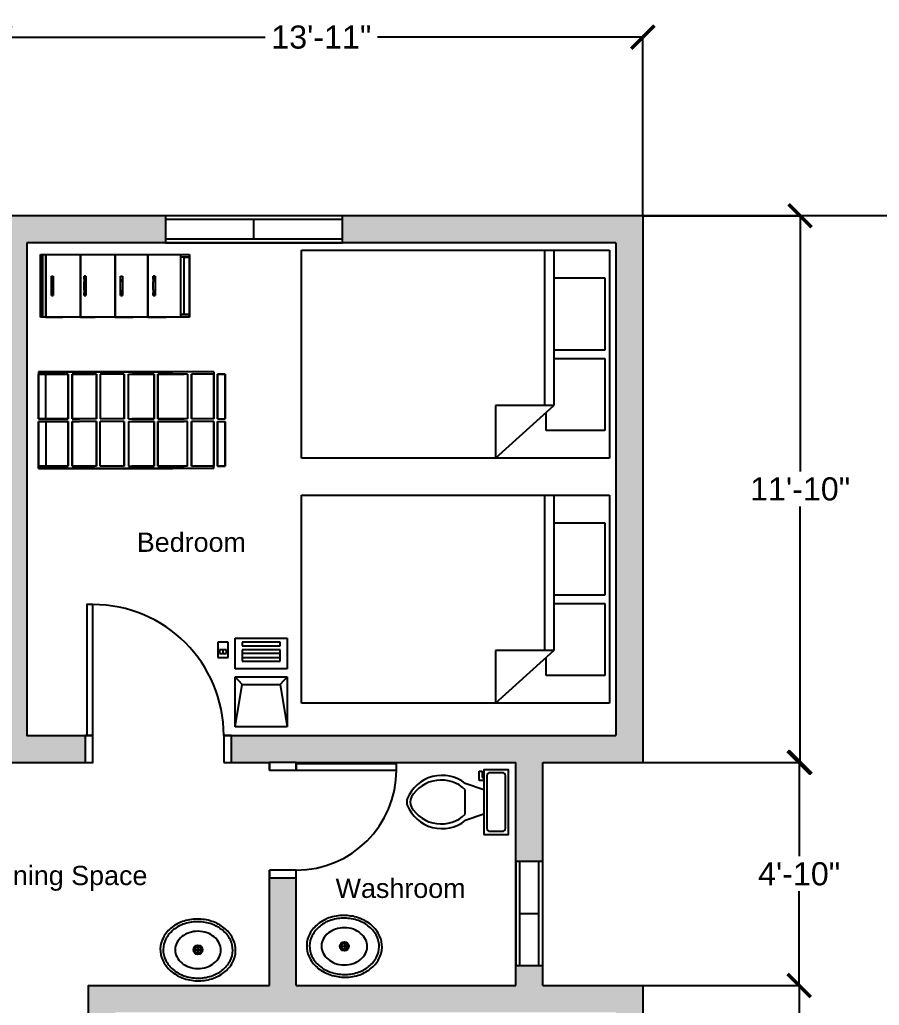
# Model space of a CAD drawing. Header units: inches. Extents: x -468 to 408, y -566 to 68.
# Drawn here: x -117 to 106.3, y -187.6 to 68.4 of the extents above; entities that cross this region are included whole.
import ezdxf

# ---------------------------------------------------------------- set-up
doc = ezdxf.new("R2010")
doc.units = ezdxf.units.IN
doc.header["$MEASUREMENT"] = 0
for name, color, linetype in [('Dimension', 34, 'Continuous'), ('Door Big', 3, 'Continuous'), ('Door Small', 3, 'Continuous'), ('Objects', 151, 'Continuous'), ('Offset', 20, 'Continuous'), ('Windows', 50, 'Continuous'), ('Writing', 95, 'Continuous')]:
    doc.layers.add(name, color=color, linetype=linetype)
doc.styles.get("Standard").update_dxf_attribs({"font": 'arial.ttf'})
doc.dimstyles.get("Standard").update_dxf_attribs({"dimtxt": 6, "dimasz": 6, "dimexe": 0.18, "dimexo": 0.0625, "dimgap": 0.09, "dimtad": 0, "dimtih": 1, "dimtoh": 1, "dimdec": 4, "dimzin": 0, "dimdsep": 46, "dimlunit": 4, "dimtxsty": 'Standard', "dimblk": 'ARCHTICK', "dimcen": 0.09, "dimclrd": 256, "dimclre": 256, "dimclrt": 256, "dimadec": 0, "dimazin": 0, "dimtfac": 1, "dimtdec": 4, "dimtofl": 0, "dimtmove": 0, "dimatfit": 3, "dimfxl": 1, "dimtfill": 1, "dimtolj": 1, "dimtzin": 0, "dimarcsym": 0})

# ---------------------------------------------------------------- blocks, each defined once
blk = doc.blocks.new('Bed - Queen')
at = {"linetype": 'Continuous'}
for p, q in [((0, -80.00003), (0, 0)), ((0, 0), (59.99999, 0)), ((59.99999, 0), (59.99999, -80.00003)), ((7.99999, -1.2), (28.79998, -1.2)), ((7.99999, -14.4), (7.99999, -1.2)), ((28.79998, -1.2), (28.79998, -14.4)), ((31.19999, -1.2), (51.99999, -1.2)), ((31.19999, -14.4), (31.19999, -1.2)), ((51.99999, -1.2), (51.99999, -16.4)), ((0, -14.4), (44.8, -14.4)), ((59.99999, -29.6), (44.8, -14.4)), ((44.8, -14.4), (44.8, -29.6)), ((44.8, -16.8), (0, -16.8)), ((51.99999, -16.4), (46.79936, -16.4)), ((44.8, -29.6), (59.99999, -29.6)), ((59.99999, -80.00003), (0, -80.00003))]:
    blk.add_line(p, q, dxfattribs=at)
blk = doc.blocks.new('Computer Terminal')
at = {"linetype": 'Continuous'}
for p, q in [((-10, 11.5), (5, 11.5)), ((-8, 0.5), (-10, 11.5)), ((-10, -1.5), (-10, 11.5)), ((5, 11.5), (3, 0.5)), ((5, 11.5), (5, -1.5)), ((-10, -1.5), (-8, 0.5)), ((3, 0.5), (-8, 0.5)), ((3, 0.5), (5, -1.5)), ((5, -1.5), (-10, -1.5)), ((-10, -11.5), (-10, -3.5)), ((-10, -3.5), (5, -3.5)), ((5, -3.5), (5, -11.5)), ((-8, -5.5), (-8, -8.5)), ((3, -5.5), (-8, -5.5)), ((3, -6.5), (-8, -6.5)), ((-8, -7.5), (3, -7.5)), ((3, -8.5), (3, -5.5)), ((10, -6.5), (7, -6.5)), ((7, -6.5), (7, -10.5)), ((9.5, -7.5), (7.5, -7.5)), ((7.5, -7.5), (7.5, -8.5)), ((8.5, -7.5), (8.5, -8.5)), ((9.5, -8.5), (9.5, -7.5)), ((10, -10.5), (10, -6.5)), ((-8, -8.5), (3, -8.5)), ((-8, -9.5), (-8, -10.5)), ((3, -9.5), (-8, -9.5)), ((3, -10.5), (3, -9.5)), ((7.5, -8.5), (9.5, -8.5)), ((5, -11.5), (-10, -11.5)), ((-8, -10.5), (3, -10.5)), ((7, -10.5), (10, -10.5))]:
    blk.add_line(p, q, dxfattribs=at)
blk = doc.blocks.new('Toilet - top')
for p, q in [((9.5, -6), (9.5, -2)), ((-10, -8.5), (-8, -8.5)), ((-10, -9.5), (-10, -8.5)), ((-7, -9.5), (-10, -9.5)), ((-8, -8.5), (-8, -8)), ((-7, -8), (-7, -9.5)), ((-4, -8), (-6, -14)), ((4, -8), (6, -14)), ((4, -14), (-4, -14))]:
    blk.add_line(p, q)
blk.add_lwpolyline([(10.5, -8), (10.5, 0), (-10.5, 0), (-10.5, -8)], close=True)
for points in [[(-9.5, -2), (-9.5, -6)], [(8.5, -1), (-8.5, -1)], [(-8.5, -7), (8.5, -7)]]:
    blk.add_lwpolyline(points)
for centre, radius, start, end in [((-8.62, -1.88), 0.884, 81.8699, 188.1301), ((8.62, -1.88), 0.884, 351.8699, 98.1301), ((-8.62, -6.12), 0.884, 171.8699, 278.1301), ((8.62, -6.12), 0.884, 261.8699, 8.1301), ((3.52, -21.58), 12.17, 141.4691, 247.9714), ((4.2, -21.82), 11.33, 136.3677, 238.9468), ((-3.52, -21.58), 12.17, 292.0284, 38.5307), ((-4.2, -21.82), 11.33, 301.053, 43.6321), ((0, -27.88), 4, 245.7318, 294.2682), ((0, -29), 4, 254.8605, 285.1395)]:
    blk.add_arc(centre, radius, start, end)
blk = doc.blocks.new('Sink - Oval top')
for p, q in [((-1, 0), (1, 0)), ((0, 1), (0, -1))]:
    blk.add_line(p, q)
at = {"linetype": 'Continuous'}
for points in [[(-12.23, 0.39, 0.117634), (-11.46, -3.36, 0.104469), (-8.88, -6.8, 0.090016), (-5.08, -9.07, 0.08192), (-0.32, -10.02, 0.08192), (4.49, -9.38, 0.090016), (8.42, -7.36, 0.104469), (11.22, -4.09, 0.117634), (12.23, -0.39, 0.117634), (11.46, 3.36, 0.104469), (8.88, 6.8, 0.090016), (5.08, 9.07, 0.08192), (0.32, 10.02, 0.08192), (-4.49, 9.38, 0.090016), (-8.42, 7.36, 0.104469), (-11.22, 4.09, 0.117634)], [(-11.29, 0.16, 0.118622), (-10.52, -3.25, 0.104678), (-8.07, -6.36, 0.089562), (-4.54, -8.37, 0.081185), (-0.13, -9.15, 0.081185), (4.3, -8.49, 0.089562), (7.89, -6.58, 0.104678), (10.42, -3.55, 0.118622), (11.29, -0.16, 0.118622), (10.52, 3.25, 0.104678), (8.07, 6.36, 0.089562), (4.54, 8.37, 0.081185), (0.13, 9.15, 0.081185), (-4.3, 8.49, 0.089562), (-7.89, 6.58, 0.104678), (-10.42, 3.55, 0.118622)], [(-7.42, 0.08, 0.118283), (-6.91, -2.17, 0.104607), (-5.29, -4.21, 0.089718), (-2.97, -5.53, 0.081436), (-0.07, -6.04, 0.081436), (2.84, -5.59, 0.089718), (5.2, -4.33, 0.104607), (6.86, -2.32, 0.118283), (7.42, -0.08, 0.118283), (6.91, 2.17, 0.104607), (5.29, 4.21, 0.089718), (2.97, 5.53, 0.081436), (0.07, 6.04, 0.081436), (-2.84, 5.59, 0.089718), (-5.2, 4.33, 0.104607), (-6.86, 2.32, 0.118283)]]:
    blk.add_lwpolyline(points, format="xyb", close=True, dxfattribs=at)
for radius in [1.5, 1]:
    blk.add_circle((0, 0), radius)
blk = doc.blocks.new('A$C66C6076E')
at = {"linetype": 'Continuous'}
for p, q in [((690, 2460), (0, 2460)), ((0, 2460), (690, 2460)), ((0, 2460), (690, 2460)), ((0, 2460), (690, 2460)), ((0, 2460), (690, 2460)), ((0, 2430), (0, 2460)), ((0, 2430), (0, 2460)), ((690, 2430), (0, 2430)), ((0, 2430), (690, 2430)), ((690, 2430), (0, 2430)), ((690, 2430), (0, 2430)), ((690, 2430), (0, 2430)), ((0, 2370), (0, 2430)), ((0, 2370), (0, 2430)), ((690, 2460), (690, 2430)), ((690, 2460), (690, 2430)), ((690, 2430), (690, 0)), ((690, 2430), (690, 0)), ((690, 2430), (690, 2370)), ((690, 2430), (690, 2370)), ((0, 2370), (690, 2370)), ((690, 2370), (0, 2370)), ((690, 2370), (0, 2370)), ((0, 1800), (0, 2370)), ((0, 1800), (0, 2370)), ((0, 2370), (0, 2100)), ((240, 2280), (270, 2280)), ((240, 2280), (240, 2250)), ((240, 2250), (240, 2280)), ((240, 2250), (240, 2280)), ((240, 2280), (270, 2280)), ((240, 2280), (240, 2250)), ((240, 2280), (240, 2250)), ((300, 2280), (270, 2280)), ((270, 2280), (300, 2280)), ((300, 2280), (390, 2280)), ((300, 2280), (390, 2280)), ((420, 2280), (390, 2280)), ((390, 2280), (420, 2280)), ((420, 2280), (450, 2280)), ((420, 2280), (450, 2280)), ((450, 2280), (450, 2250)), ((450, 2280), (450, 2250)), ((450, 2280), (450, 2250)), ((690, 2370), (690, 1800)), ((690, 2370), (690, 1800)), ((240, 2250), (270, 2250)), ((270, 2250), (240, 2250)), ((300, 2250), (270, 2250)), ((300, 2250), (270, 2250)), ((390, 2250), (300, 2250)), ((390, 2250), (300, 2250)), ((420, 2250), (390, 2250)), ((420, 2250), (390, 2250)), ((450, 2250), (420, 2250)), ((450, 2250), (420, 2250)), ((0, 1800), (690, 1800)), ((0, 1800), (690, 1800)), ((690, 1800), (0, 1800)), ((0, 1260), (0, 1800)), ((0, 1260), (0, 1800)), ((0, 1800), (0, 1560)), ((240, 1740), (270, 1740)), ((270, 1740), (240, 1740)), ((240, 1740), (240, 1710)), ((240, 1740), (240, 1710)), ((240, 1740), (240, 1710)), ((240, 1710), (240, 1740)), ((240, 1740), (240, 1710)), ((300, 1740), (270, 1740)), ((300, 1740), (270, 1740)), ((300, 1740), (390, 1740)), ((300, 1740), (390, 1740)), ((420, 1740), (390, 1740)), ((420, 1740), (390, 1740)), ((420, 1740), (450, 1740)), ((450, 1740), (420, 1740)), ((450, 1740), (450, 1710)), ((450, 1740), (450, 1710)), ((450, 1710), (450, 1740)), ((690, 1800), (690, 1260)), ((690, 1800), (690, 1260)), ((270, 1710), (240, 1710)), ((270, 1710), (240, 1710)), ((300, 1710), (270, 1710)), ((300, 1710), (270, 1710)), ((390, 1710), (300, 1710)), ((390, 1710), (300, 1710)), ((420, 1710), (390, 1710)), ((420, 1710), (390, 1710)), ((450, 1710), (420, 1710)), ((450, 1710), (420, 1710)), ((0, 1230), (0, 1260)), ((0, 1230), (0, 1260)), ((0, 1230), (690, 1230)), ((690, 1230), (0, 1230)), ((690, 1230), (0, 1230)), ((0, 690), (0, 1230)), ((0, 690), (0, 1230)), ((0, 1230), (0, 930)), ((90, 1230), (60, 1230)), ((690, 1260), (690, 1230)), ((690, 1260), (690, 1230)), ((690, 1230), (690, 690)), ((690, 1230), (690, 690)), ((240, 1140), (270, 1140)), ((240, 1140), (270, 1140)), ((240, 1140), (240, 1110)), ((240, 1140), (240, 1110)), ((240, 1110), (240, 1140)), ((240, 1110), (240, 1140)), ((240, 1140), (240, 1110)), ((270, 1110), (240, 1110)), ((240, 1110), (270, 1110)), ((270, 1140), (300, 1140)), ((300, 1140), (270, 1140)), ((300, 1110), (270, 1110)), ((300, 1110), (270, 1110)), ((300, 1140), (390, 1140)), ((300, 1140), (390, 1140)), ((390, 1110), (300, 1110)), ((390, 1110), (300, 1110)), ((390, 1140), (420, 1140)), ((420, 1140), (390, 1140)), ((420, 1110), (390, 1110)), ((420, 1110), (390, 1110)), ((420, 1140), (450, 1140)), ((420, 1140), (450, 1140)), ((450, 1110), (420, 1110)), ((450, 1110), (420, 1110)), ((450, 1140), (450, 1110)), ((450, 1140), (450, 1110)), ((450, 1140), (450, 1110)), ((0, 690), (690, 690)), ((0, 690), (690, 690)), ((690, 690), (0, 690)), ((0, 150), (0, 690)), ((0, 150), (0, 690)), ((0, 690), (0, 390)), ((690, 690), (690, 150)), ((690, 690), (690, 150)), ((240, 600), (240, 570)), ((240, 570), (240, 600)), ((240, 600), (240, 570)), ((240, 600), (240, 570)), ((240, 600), (240, 570)), ((270, 600), (240, 600)), ((240, 600), (270, 600)), ((270, 570), (240, 570)), ((270, 570), (240, 570)), ((300, 600), (270, 600)), ((300, 600), (270, 600)), ((300, 570), (270, 570)), ((300, 570), (270, 570)), ((300, 600), (390, 600)), ((300, 600), (390, 600)), ((390, 570), (300, 570)), ((390, 570), (300, 570)), ((420, 600), (390, 600)), ((420, 600), (390, 600)), ((420, 570), (390, 570)), ((420, 570), (390, 570)), ((450, 600), (420, 600)), ((420, 600), (450, 600)), ((450, 570), (420, 570)), ((450, 570), (420, 570)), ((450, 570), (450, 600)), ((450, 600), (450, 570)), ((450, 600), (450, 570)), ((690, 150), (0, 150)), ((690, 150), (0, 150)), ((0, 0), (0, 150)), ((0, 0), (0, 150)), ((30, 0), (30, 150)), ((30, 150), (30, 0)), ((660, 0), (660, 150)), ((660, 0), (660, 150)), ((690, 0), (0, 0)), ((30, 0), (0, 0)), ((0, 0), (30, 0)), ((30, 90), (660, 90)), ((30, 90), (660, 90)), ((30, 0), (30, 90)), ((30, 0), (30, 90)), ((30, 0), (660, 0)), ((660, 0), (30, 0)), ((660, 90), (660, 0)), ((660, 0), (660, 90)), ((660, 0), (690, 0)), ((690, 0), (660, 0))]:
    blk.add_line(p, q, dxfattribs=at)
blk = doc.blocks.new('A$C13CA6466')
at = {"linetype": 'Continuous'}
for p, q in [((0, 148), (0, 2464)), ((0, 1922), (0, 2464)), ((0, 2464), (0, 1922)), ((0, 2464), (1035, 2464)), ((49, 2464), (49, 2070)), ((49, 2070), (49, 2464)), ((49, 2070), (49, 2464)), ((49, 2464), (49, 2070)), ((1035, 2464), (49, 2464)), ((1035, 2464), (49, 2464)), ((1035, 2464), (49, 2464)), ((1035, 2365), (49, 2365)), ((1035, 2365), (49, 2365)), ((1035, 2365), (49, 2365)), ((1035, 2365), (49, 2365)), ((49, 2365), (49, 2070)), ((49, 2365), (49, 2070)), ((49, 2365), (49, 2070)), ((49, 2365), (49, 2070)), ((1035, 2070), (1035, 2464)), ((1035, 2464), (1035, 2070)), ((1035, 2070), (1035, 2464)), ((1035, 2070), (1035, 2464)), ((1035, 2070), (1035, 2365)), ((1035, 2070), (1035, 2365)), ((1035, 2070), (1035, 2365)), ((1035, 2070), (1035, 2365)), ((1089, 2070), (1089, 2464)), ((1089, 2070), (1089, 2464)), ((1089, 2464), (1089, 2070)), ((1089, 2070), (1089, 2464)), ((2124, 2464), (1089, 2464)), ((1089, 2464), (2074, 2464)), ((1089, 2464), (2074, 2464)), ((1089, 2464), (2074, 2464)), ((1089, 2365), (2074, 2365)), ((1089, 2365), (2074, 2365)), ((1089, 2365), (2074, 2365)), ((1089, 2365), (2074, 2365)), ((1089, 2070), (1089, 2365)), ((1089, 2070), (1089, 2365)), ((1089, 2070), (1089, 2365)), ((1089, 2070), (1089, 2365)), ((2074, 2464), (2074, 2070)), ((2074, 2070), (2074, 2464)), ((2074, 2070), (2074, 2464)), ((2074, 2464), (2074, 2070)), ((2074, 2365), (2074, 2070)), ((2074, 2365), (2074, 2070)), ((2074, 2365), (2074, 2070)), ((2074, 2365), (2074, 2070)), ((2124, 148), (2124, 2464)), ((2124, 2464), (2124, 1922)), ((2124, 1922), (2124, 2464)), ((1035, 2070), (49, 2070)), ((1035, 2070), (49, 2070)), ((49, 2070), (1035, 2070)), ((1035, 2070), (49, 2070)), ((1035, 2070), (49, 2070)), ((1035, 2070), (49, 2070)), ((1035, 2070), (49, 2070)), ((1035, 2070), (49, 2070)), ((1035, 2070), (49, 2070)), ((1035, 2070), (49, 2070)), ((49, 2070), (1035, 2070)), ((1035, 2070), (49, 2070)), ((49, 2020), (1035, 2020)), ((1035, 2020), (49, 2020)), ((1035, 2020), (49, 2020)), ((1035, 2020), (49, 2020)), ((1035, 2020), (49, 2020)), ((1035, 2020), (49, 2020)), ((1035, 2020), (49, 2020)), ((49, 2020), (1035, 2020)), ((49, 2020), (49, 1725)), ((49, 2020), (49, 1725)), ((49, 1725), (49, 2020)), ((49, 2020), (49, 1725)), ((49, 1697), (49, 2020)), ((49, 2020), (49, 1922)), ((49, 1922), (49, 2020)), ((1035, 1725), (1035, 2020)), ((1035, 1725), (1035, 2020)), ((1035, 1725), (1035, 2020)), ((1035, 1725), (1035, 2020)), ((1035, 1697), (1035, 2020)), ((1035, 1922), (1035, 2020)), ((1035, 2020), (1035, 1922)), ((1089, 2070), (2074, 2070)), ((2074, 2070), (1089, 2070)), ((1089, 2070), (2074, 2070)), ((1089, 2070), (2074, 2070)), ((1089, 2070), (2074, 2070)), ((1089, 2070), (2074, 2070)), ((1089, 2070), (2074, 2070)), ((1089, 2070), (2074, 2070)), ((1089, 2070), (2074, 2070)), ((2074, 2070), (1089, 2070)), ((1089, 2070), (2074, 2070)), ((1089, 2070), (2074, 2070)), ((2074, 2020), (1089, 2020)), ((1089, 2020), (2074, 2020)), ((1089, 2020), (2074, 2020)), ((1089, 2020), (2074, 2020)), ((1089, 2020), (2074, 2020)), ((1089, 2020), (2074, 2020)), ((1089, 2020), (2074, 2020)), ((2074, 2020), (1089, 2020)), ((1089, 1697), (1089, 2020)), ((1089, 1725), (1089, 2020)), ((1089, 1725), (1089, 2020)), ((1089, 1725), (1089, 2020)), ((1089, 1725), (1089, 2020)), ((1089, 2020), (1089, 1922)), ((1089, 1922), (1089, 2020)), ((2074, 1697), (2074, 2020)), ((2074, 2020), (2074, 1725)), ((2074, 1725), (2074, 2020)), ((2074, 2020), (2074, 1725)), ((2074, 2020), (2074, 1725)), ((2074, 1922), (2074, 2020)), ((2074, 2020), (2074, 1922)), ((0, 1331), (0, 1922)), ((0, 1922), (0, 1331)), ((49, 1922), (49, 1725)), ((1035, 1725), (1035, 1922)), ((1089, 1725), (1089, 1922)), ((2074, 1922), (2074, 1725)), ((2124, 1922), (2124, 1331)), ((2124, 1331), (2124, 1922)), ((1035, 1697), (49, 1697)), ((1035, 1697), (49, 1697)), ((1035, 1697), (49, 1697)), ((1035, 1697), (49, 1697)), ((49, 1697), (1035, 1697)), ((49, 1697), (1035, 1697)), ((1035, 1697), (49, 1697)), ((1035, 1697), (49, 1697)), ((1035, 1697), (49, 1697)), ((1035, 1697), (49, 1697)), ((1089, 1697), (2074, 1697)), ((1089, 1697), (2074, 1697)), ((1089, 1697), (2074, 1697)), ((1089, 1697), (2074, 1697)), ((2074, 1697), (1089, 1697)), ((2074, 1697), (1089, 1697)), ((1089, 1697), (2074, 1697)), ((1089, 1697), (2074, 1697)), ((1089, 1697), (2074, 1697)), ((1089, 1697), (2074, 1697)), ((49, 1647), (1035, 1647)), ((49, 1647), (1035, 1647)), ((49, 1331), (49, 1647)), ((49, 1331), (49, 1626)), ((49, 1331), (49, 1626)), ((1035, 1331), (1035, 1647)), ((1035, 1331), (1035, 1626)), ((1035, 1331), (1035, 1626)), ((2074, 1647), (1089, 1647)), ((2074, 1647), (1089, 1647)), ((1089, 1331), (1089, 1647)), ((1089, 1331), (1089, 1626)), ((1089, 1331), (1089, 1626)), ((2074, 1331), (2074, 1647)), ((2074, 1331), (2074, 1626)), ((2074, 1331), (2074, 1626)), ((0, 690), (0, 1331)), ((0, 1331), (0, 690)), ((49, 1331), (1035, 1331)), ((1035, 1331), (49, 1331)), ((49, 1331), (1035, 1331)), ((1035, 1331), (49, 1331)), ((49, 1331), (1035, 1331)), ((1035, 1331), (49, 1331)), ((49, 1331), (1035, 1331)), ((49, 1331), (1035, 1331)), ((1035, 1331), (49, 1331)), ((1035, 1331), (49, 1331)), ((1035, 1331), (49, 1331)), ((1035, 1331), (49, 1331)), ((1035, 1331), (49, 1331)), ((49, 1331), (1035, 1331)), ((49, 1331), (1035, 1331)), ((49, 1331), (1035, 1331)), ((2074, 1331), (1089, 1331)), ((2074, 1331), (1089, 1331)), ((2074, 1331), (1089, 1331)), ((1089, 1331), (2074, 1331)), ((1089, 1331), (2074, 1331)), ((1089, 1331), (2074, 1331)), ((1089, 1331), (2074, 1331)), ((1089, 1331), (2074, 1331)), ((2074, 1331), (1089, 1331)), ((2074, 1331), (1089, 1331)), ((1089, 1331), (2074, 1331)), ((2074, 1331), (1089, 1331)), ((1089, 1331), (2074, 1331)), ((2074, 1331), (1089, 1331)), ((1089, 1331), (2074, 1331)), ((2074, 1331), (1089, 1331)), ((2124, 1331), (2124, 690)), ((2124, 690), (2124, 1331)), ((1035, 1273), (49, 1273)), ((49, 1273), (49, 936)), ((49, 1232), (49, 936)), ((49, 1232), (49, 936)), ((49, 936), (49, 1232)), ((49, 936), (49, 1232)), ((1035, 1273), (1035, 936)), ((1035, 936), (1035, 1232)), ((1035, 936), (1035, 1232)), ((1035, 936), (1035, 1232)), ((1035, 1232), (1035, 936)), ((1089, 1273), (2074, 1273)), ((1089, 1273), (1089, 936)), ((1089, 1232), (1089, 936)), ((1089, 936), (1089, 1232)), ((1089, 936), (1089, 1232)), ((1089, 936), (1089, 1232)), ((2074, 1273), (2074, 936)), ((2074, 936), (2074, 1232)), ((2074, 936), (2074, 1232)), ((2074, 1232), (2074, 936)), ((2074, 1232), (2074, 936)), ((1035, 936), (49, 936)), ((1035, 936), (49, 936)), ((1035, 936), (49, 936)), ((1035, 936), (49, 936)), ((49, 936), (1035, 936)), ((49, 936), (1035, 936)), ((1035, 936), (49, 936)), ((1035, 936), (49, 936)), ((49, 936), (1035, 936)), ((49, 936), (1035, 936)), ((49, 936), (1035, 936)), ((1035, 936), (49, 936)), ((1089, 936), (2074, 936)), ((2074, 936), (1089, 936)), ((2074, 936), (1089, 936)), ((2074, 936), (1089, 936)), ((1089, 936), (2074, 936)), ((1089, 936), (2074, 936)), ((2074, 936), (1089, 936)), ((2074, 936), (1089, 936)), ((1089, 936), (2074, 936)), ((1089, 936), (2074, 936)), ((1089, 936), (2074, 936)), ((1089, 936), (2074, 936)), ((49, 542), (49, 887)), ((49, 542), (49, 887)), ((49, 542), (49, 887)), ((49, 542), (49, 887)), ((49, 887), (49, 542)), ((49, 887), (1035, 887)), ((49, 887), (1035, 887)), ((1035, 887), (49, 887)), ((1035, 887), (49, 887)), ((49, 887), (1035, 887)), ((1035, 887), (49, 887)), ((1035, 887), (49, 887)), ((49, 887), (1035, 887)), ((49, 887), (49, 690)), ((49, 690), (49, 887)), ((49, 887), (49, 591)), ((1035, 542), (1035, 887)), ((1035, 542), (1035, 887)), ((1035, 887), (1035, 542)), ((1035, 542), (1035, 887)), ((1035, 542), (1035, 887)), ((1035, 690), (1035, 887)), ((1035, 887), (1035, 690)), ((1035, 591), (1035, 887)), ((1089, 542), (1089, 887)), ((1089, 542), (1089, 887)), ((1089, 887), (1089, 542)), ((1089, 542), (1089, 887)), ((1089, 542), (1089, 887)), ((2074, 887), (1089, 887)), ((1089, 887), (2074, 887)), ((1089, 887), (2074, 887)), ((2074, 887), (1089, 887)), ((1089, 887), (2074, 887)), ((1089, 887), (2074, 887)), ((2074, 887), (1089, 887)), ((2074, 887), (1089, 887)), ((1089, 887), (1089, 690)), ((1089, 690), (1089, 887)), ((1089, 591), (1089, 887)), ((2074, 887), (2074, 542)), ((2074, 542), (2074, 887)), ((2074, 542), (2074, 887)), ((2074, 542), (2074, 887)), ((2074, 542), (2074, 887)), ((2074, 690), (2074, 887)), ((2074, 887), (2074, 690)), ((2074, 887), (2074, 591)), ((49, 542), (49, 690)), ((49, 690), (49, 591)), ((1035, 690), (1035, 542)), ((1035, 591), (1035, 690)), ((1089, 690), (1089, 542)), ((1089, 591), (1089, 690)), ((2074, 542), (2074, 690)), ((2074, 690), (2074, 591)), ((49, 542), (49, 591)), ((49, 591), (49, 542)), ((49, 497), (49, 542)), ((1035, 591), (1035, 542)), ((1035, 591), (1035, 542)), ((1035, 497), (1035, 542)), ((1089, 591), (1089, 542)), ((1089, 591), (1089, 542)), ((1089, 497), (1089, 542)), ((2074, 591), (2074, 542)), ((2074, 542), (2074, 591)), ((2074, 497), (2074, 542)), ((49, 497), (1035, 497)), ((1035, 444), (49, 444)), ((1035, 444), (49, 444)), ((49, 444), (1035, 444)), ((49, 148), (49, 444)), ((49, 148), (49, 444)), ((49, 148), (49, 444)), ((49, 148), (49, 444)), ((49, 148), (49, 444)), ((1035, 148), (1035, 444)), ((1035, 148), (1035, 444)), ((1035, 148), (1035, 444)), ((1035, 148), (1035, 444)), ((1035, 148), (1035, 444)), ((2074, 497), (1089, 497)), ((2074, 444), (1089, 444)), ((1089, 444), (2074, 444)), ((1089, 444), (2074, 444)), ((1089, 148), (1089, 444)), ((1089, 148), (1089, 444)), ((1089, 148), (1089, 444)), ((1089, 148), (1089, 444)), ((1089, 148), (1089, 444)), ((2074, 148), (2074, 444)), ((2074, 148), (2074, 444)), ((2074, 148), (2074, 444)), ((2074, 148), (2074, 444)), ((2074, 148), (2074, 444)), ((0, 148), (1035, 148)), ((1035, 148), (49, 148)), ((49, 148), (1035, 148)), ((1035, 148), (49, 148)), ((1035, 148), (49, 148)), ((49, 148), (1035, 148)), ((1035, 148), (49, 148)), ((1035, 148), (49, 148)), ((1035, 148), (49, 148)), ((1035, 148), (49, 148)), ((49, 148), (1035, 148)), ((49, 148), (1035, 148)), ((2124, 148), (1089, 148)), ((2074, 148), (1089, 148)), ((2074, 148), (1089, 148)), ((1089, 148), (2074, 148)), ((1089, 148), (2074, 148)), ((1089, 148), (2074, 148)), ((1089, 148), (2074, 148)), ((2074, 148), (1089, 148)), ((1089, 148), (2074, 148)), ((1089, 148), (2074, 148)), ((2074, 148), (1089, 148)), ((1089, 148), (2074, 148)), ((1035, 99), (49, 99)), ((1035, 99), (49, 99)), ((49, 99), (1035, 99)), ((49, 99), (1035, 99)), ((49, 99), (49, 0)), ((49, 0), (49, 99)), ((49, 99), (49, 0)), ((49, 99), (49, 0)), ((1035, 99), (1035, 0)), ((1035, 99), (1035, 0)), ((1035, 99), (1035, 0)), ((1035, 99), (1035, 0)), ((2074, 99), (1089, 99)), ((2074, 99), (1089, 99)), ((1089, 99), (2074, 99)), ((1089, 99), (2074, 99)), ((1089, 99), (1089, 0)), ((1089, 99), (1089, 0)), ((1089, 99), (1089, 0)), ((1089, 99), (1089, 0)), ((2074, 99), (2074, 0)), ((2074, 99), (2074, 0)), ((2074, 0), (2074, 99)), ((2074, 99), (2074, 0)), ((49, 0), (1035, 0)), ((1035, 0), (49, 0)), ((1035, 0), (49, 0)), ((1035, 0), (49, 0)), ((1089, 0), (2074, 0)), ((1089, 0), (2074, 0)), ((1089, 0), (2074, 0)), ((2074, 0), (1089, 0))]:
    blk.add_line(p, q, dxfattribs=at)
blk = doc.blocks.new('_ArchTick')
at = {"color": 0, "linetype": 'ByBlock', "const_width": 0.15}
blk.add_lwpolyline([(-0.5, -0.5), (0.5, 0.5)], dxfattribs=at)
blk = doc.blocks.new('*D278')
at = {"layer": 'Defpoints', "color": 0, "transparency": 16777216}
for p in [(-122.15, 63.84), (-122.15, 17.46), (44.85, 17.46)]:
    blk.add_point(p, dxfattribs=at)
at = {"layer": 'Dimension', "lineweight": -2, "transparency": 16777216}
for p, q in [((-122.15, 17.53), (-122.15, 64.02)), ((44.85, 17.53), (44.85, 64.02)), ((-122.15, 63.84), (-51.1, 63.84)), ((44.85, 63.84), (-26.21, 63.84))]:
    blk.add_line(p, q, dxfattribs=at)
at = {"layer": 'Dimension', "lineweight": -2, "transparency": 16777216, "xscale": 6, "yscale": 6, "zscale": 6, "rotation": 180}
blk.add_blockref('_ArchTick', (-122.15, 63.84), dxfattribs=at)
at = {"layer": 'Dimension', "lineweight": -2, "transparency": 16777216, "xscale": 6, "yscale": 6, "zscale": 6}
blk.add_blockref('_ArchTick', (44.85, 63.84), dxfattribs=at)
at = {"layer": 'Dimension', "transparency": 16777216, "insert": (-38.65, 63.84), "char_height": 6, "attachment_point": 5, "bg_fill": 3, "box_fill_scale": 1.25, "bg_fill_color": 256, "bg_fill_true_color": 13158600, "bg_fill_transparency": 0}
blk.add_mtext('\\A1;13\'-11"', dxfattribs=at)
blk = doc.blocks.new('*D289')
at = {"layer": 'Defpoints', "color": 0, "transparency": 16777216}
for p in [(44.85, 17.46), (44.85, -124.54), (85.72, -124.54)]:
    blk.add_point(p, dxfattribs=at)
at = {"layer": 'Dimension', "lineweight": -2, "transparency": 16777216}
for p, q in [((44.91, 17.46), (85.9, 17.46)), ((85.72, 17.46), (85.72, -50.38)), ((85.72, -124.54), (85.72, -56.69)), ((44.91, -124.54), (85.9, -124.54))]:
    blk.add_line(p, q, dxfattribs=at)
at = {"layer": 'Dimension', "lineweight": -2, "transparency": 16777216, "xscale": 6, "yscale": 6, "zscale": 6}
for p, rotation in [((85.72, 17.46), 90), ((85.72, -124.54), 270)]:
    blk.add_blockref('_ArchTick', p, dxfattribs=dict(at, rotation=rotation))
at = {"layer": 'Dimension', "transparency": 16777216, "insert": (85.72, -53.54), "char_height": 6, "attachment_point": 5, "bg_fill": 3, "box_fill_scale": 1.25, "bg_fill_color": 256, "bg_fill_true_color": 13158600, "bg_fill_transparency": 0}
blk.add_mtext('\\A1;11\'-10"', dxfattribs=at)
blk = doc.blocks.new('*D290')
at = {"layer": 'Defpoints', "color": 0, "transparency": 16777216}
for p in [(44.85, -124.54), (44.85, -182.51), (85.46, -182.51)]:
    blk.add_point(p, dxfattribs=at)
at = {"layer": 'Dimension', "lineweight": -2, "transparency": 16777216}
for p, q in [((44.91, -124.54), (85.64, -124.54)), ((85.46, -124.54), (85.46, -150.37)), ((85.46, -182.51), (85.46, -156.68)), ((44.91, -182.51), (85.64, -182.51))]:
    blk.add_line(p, q, dxfattribs=at)
at = {"layer": 'Dimension', "lineweight": -2, "transparency": 16777216, "xscale": 6, "yscale": 6, "zscale": 6}
for p, rotation in [((85.46, -124.54), 90), ((85.46, -182.51), 270)]:
    blk.add_blockref('_ArchTick', p, dxfattribs=dict(at, rotation=rotation))
at = {"layer": 'Dimension', "transparency": 16777216, "insert": (85.46, -153.53), "char_height": 6, "attachment_point": 5, "bg_fill": 3, "box_fill_scale": 1.25, "bg_fill_color": 256, "bg_fill_true_color": 13158600, "bg_fill_transparency": 0}
blk.add_mtext('\\A1;4\'-10"', dxfattribs=at)
blk = doc.blocks.new('*D291')
at = {"layer": 'Defpoints', "color": 0, "transparency": 16777216}
for p in [(44.85, 17.53), (44.85, -321.54), (133.97, -321.54)]:
    blk.add_point(p, dxfattribs=at)
at = {"layer": 'Dimension', "lineweight": -2, "transparency": 16777216}
for p, q in [((44.91, 17.53), (134.15, 17.53)), ((133.97, 17.53), (133.97, -144.79)), ((133.97, -321.54), (133.97, -159.22)), ((44.91, -321.54), (134.15, -321.54))]:
    blk.add_line(p, q, dxfattribs=at)
at = {"layer": 'Dimension', "lineweight": -2, "transparency": 16777216, "xscale": 6, "yscale": 6, "zscale": 6}
for p, rotation in [((133.97, 17.53), 90), ((133.97, -321.54), 270)]:
    blk.add_blockref('_ArchTick', p, dxfattribs=dict(at, rotation=rotation))
at = {"layer": 'Dimension', "transparency": 16777216, "insert": (133.97, -152), "char_height": 6, "attachment_point": 5, "bg_fill": 3, "box_fill_scale": 1.25, "bg_fill_color": 256, "bg_fill_true_color": 13158600, "bg_fill_transparency": 0}
blk.add_mtext('\\A1;28\'-3{\\H1.000000x;\\S1/16;}"', dxfattribs=at)
blk = doc.blocks.new('*D292')
at = {"layer": 'Defpoints', "color": 0, "transparency": 16777216}
for p in [(44.91, -182.51), (44.85, -321.66), (85.46, -321.66)]:
    blk.add_point(p, dxfattribs=at)
at = {"layer": 'Dimension', "lineweight": -2, "transparency": 16777216}
for p, q in [((44.97, -182.51), (85.64, -182.51)), ((85.46, -182.51), (85.46, -244.92)), ((85.46, -321.66), (85.46, -259.25)), ((44.91, -321.66), (85.64, -321.66))]:
    blk.add_line(p, q, dxfattribs=at)
at = {"layer": 'Dimension', "lineweight": -2, "transparency": 16777216, "xscale": 6, "yscale": 6, "zscale": 6}
for p, rotation in [((85.46, -182.51), 90), ((85.46, -321.66), 270)]:
    blk.add_blockref('_ArchTick', p, dxfattribs=dict(at, rotation=rotation))
at = {"layer": 'Dimension', "transparency": 16777216, "insert": (85.46, -252.09), "char_height": 6, "attachment_point": 5, "bg_fill": 3, "box_fill_scale": 1.25, "bg_fill_color": 256, "bg_fill_true_color": 13158600, "bg_fill_transparency": 0}
blk.add_mtext('\\A1;11\'-7{\\H1.000000x;\\S1/8;}"', dxfattribs=at)

msp = doc.modelspace()

# ---------------------------------------------------------------- hatches: boundary and pattern name
at = {"layer": 'Offset'}
h = msp.add_hatch(color=256, dxfattribs=at)
h.dxf.hatch_style = 1
h.paths.add_polyline_path([(-92.1517, -189.51492), (37.84897, -189.51492), (37.84897, -206.56488), (41.26247, -209.97837), (46.21222, -205.02863), (44.84897, -203.66538), (44.84897, -182.51492), (18.84904, -182.51492), (18.84904, -177.26741), (11.84904, -177.26741), (11.84904, -182.51492), (-45.1517, -182.51492), (-45.1517, -154.53569), (-52.1517, -154.53569), (-52.1517, -182.51492), (-99.1517, -182.51492), (-99.1517, -273.92351), (-92.1517, -273.92351)])
h.paths.add_polyline_path([(44.84897, 17.46431), (-33.14836, 17.46431), (-33.14836, 10.46431), (37.84897, 10.46431), (37.84897, -117.53569), (-61.98935, -117.53569), (-61.98935, -124.53569), (-52.1517, -124.53569), (-45.1517, -124.53569), (11.84904, -124.53569), (11.84904, -150.26741), (18.84904, -150.26741), (18.84904, -124.53569), (44.84897, -124.53569)])
h.paths.add_polyline_path([(-99.98935, -117.53569), (-115.15103, -117.53569), (-115.15103, 10.46431), (-79.14836, 10.46431), (-79.14836, 17.46431), (-115.15103, 17.46431), (-122.15103, 17.46431), (-122.15103, 10.46431), (-122.15103, -124.53569), (-99.98935, -124.53569)])
h.paths.add_polyline_path([(-156.15103, 17.46431), (-163.15103, 17.46431), (-191.15103, 17.46431), (-191.15103, 45.46431), (-237.15103, 45.46431), (-237.15103, 17.46431), (-237.15103, 10.46431), (-230.15103, 10.46431), (-230.15103, 38.46431), (-198.15103, 38.46431), (-198.15103, 10.46431), (-163.15103, 10.46431), (-163.15103, -59.53569), (-156.15103, -59.53569), (-156.15103, 10.46431)])
h.paths.add_polyline_path([(-261.15103, 17.46431), (-275.15103, 17.46431), (-275.15103, 10.46431), (-275.15103, -30.53569), (-275.15103, -37.53569), (-275.15103, -59.53569), (-268.15103, -59.53569), (-268.15103, 10.46431), (-261.15103, 10.46431)])
h.paths.add_polyline_path([(-359.15103, -30.53569), (-366.15103, -30.53569), (-366.15103, -37.53569), (-359.15103, -37.53569)])
h.paths.add_polyline_path([(-313.15103, -97.53569), (-359.15103, -97.53569), (-366.15103, -97.53569), (-366.15103, -104.53569), (-366.15103, -113.23828), (-359.15103, -113.23828), (-359.15103, -104.53569), (-313.15103, -104.53569)])
h.paths.add_polyline_path([(-156.15103, -97.53569), (-163.15103, -97.53569), (-268.15103, -97.53569), (-275.15103, -97.53569), (-275.15103, -104.53569), (-216.15006, -104.53569), (-216.15006, -174.23828), (-209.15006, -174.23828), (-209.15006, -104.53569), (-163.15103, -104.53569), (-156.15103, -104.53569)])
h.paths.add_polyline_path([(44.84897, -314.53569), (44.83137, -300.42084), (46.23215, -299.02006), (41.2824, -294.07032), (37.84897, -297.50375), (37.84897, -314.53569), (-92.1517, -314.53569), (-92.1517, -311.92351), (-99.1517, -311.92351), (-99.1517, -314.53569), (-109.78633, -314.53569), (-109.78633, -321.53569), (44.84897, -321.53569)])
h.paths.add_polyline_path([(-147.78633, -314.53569), (-157.16135, -314.53569), (-157.24173, -260.29566), (-225.14998, -260.19514), (-225.14998, -267.20138), (-164.23138, -267.28597), (-164.16135, -314.53569), (-312.15115, -314.53569), (-312.15115, -309.13889), (-319.15115, -309.13889), (-319.15115, -314.53569), (-359.15103, -314.53569), (-359.15103, -309.13889), (-366.15103, -309.13889), (-366.15103, -321.53569), (-147.78633, -321.53569)])
h.paths.add_polyline_path([(-300.31671, -212.23828), (-359.15103, -212.23828), (-386.15103, -212.23828), (-386.15103, -166.23828), (-359.15103, -166.23828), (-359.15103, -159.23828), (-366.15103, -159.23828), (-393.15103, -159.23828), (-393.15103, -219.23828), (-366.15103, -219.23828), (-366.15103, -227.89983), (-359.15103, -227.89983), (-359.15103, -219.53569), (-359.15103, -219.23828), (-300.31671, -219.23828)])
h.paths.add_polyline_path([(-263.14998, -219.23828), (-209.15006, -219.23828), (-209.15006, -212.23828), (-216.15006, -212.23828), (-270.31671, -212.23828), (-270.31671, -219.23828), (-270.14998, -219.23828), (-270.14998, -260.13889), (-359.15103, -260.13889), (-359.15103, -254.89983), (-366.15103, -254.89983), (-366.15103, -267.13889), (-359.15103, -267.13889), (-319.15115, -267.13889), (-312.15115, -267.13889), (-270.15484, -267.13889), (-263.14998, -267.14861), (-263.14998, -260.13889)])

# ---------------------------------------------------------------- linework, layer by layer
for p, q in [((-115.15103, 17.46431), (-163.15103, 17.46431)), ((44.84897, 17.46431), (-115.15103, 17.46431)), ((44.84897, 17.46431), (44.84897, -124.53569)), ((37.84897, 10.46431), (-115.15103, 10.46431)), ((37.84897, 10.46431), (37.84897, -117.53569)), ((-52.1517, -126.53569), (-52.1517, -124.53569)), ((-45.1517, -126.53569), (-45.1517, -124.53569)), ((11.84904, -182.51492), (11.84904, -124.53569)), ((18.84904, -182.51492), (18.84904, -124.53569)), ((-52.1517, -182.51492), (-52.1517, -152.53569)), ((-45.1517, -182.51492), (-45.1517, -152.53569)), ((44.84897, -182.51492), (44.84897, -203.66538))]:
    msp.add_line(p, q)
for points in [[(-122.15103, 10.46431), (-122.15103, -124.53569), (-97.98935, -124.53569)], [(-115.15103, 10.46431), (-115.15103, -117.53569), (-97.98935, -117.53569)], [(-63.98935, -117.53569), (37.84897, -117.53569)], [(-63.98935, -124.53569), (-52.1517, -124.53569)], [(-45.1517, -124.53569), (11.84904, -124.53569)], [(18.84904, -124.53569), (44.84897, -124.53569)], [(-99.1517, -275.92351), (-99.1517, -182.51492), (-52.1517, -182.51492)], [(-45.1517, -182.51492), (11.84904, -182.51492)], [(18.84904, -182.51492), (44.84897, -182.51492)]]:
    msp.add_lwpolyline(points)
at = {"layer": 'Door Big'}
for points in [[(-99.58935, -117.53569), (-97.98935, -117.53569), (-97.98935, -83.53569), (-99.58935, -83.53569)], [(-99.98935, -124.53569), (-97.98935, -124.53569), (-97.98935, -117.53569), (-99.98935, -117.53569)], [(-63.98935, -124.53569), (-61.98935, -124.53569), (-61.98935, -117.53569), (-63.98935, -117.53569)]]:
    msp.add_lwpolyline(points, close=True, dxfattribs=at)
msp.add_arc((-97.98935, -117.53569), 34, 0, 90, dxfattribs=at)
at = {"layer": 'Door Small'}
for points in [[(-52.1517, -124.53569), (-52.1517, -126.53569), (-45.1517, -126.53569), (-45.1517, -124.53569)], [(-45.1517, -124.93569), (-45.1517, -126.53569), (-19.1517, -126.53569), (-19.1517, -124.93569)], [(-52.1517, -152.53569), (-52.1517, -154.53569), (-45.1517, -154.53569), (-45.1517, -152.53569)]]:
    msp.add_lwpolyline(points, close=True, dxfattribs=at)
msp.add_arc((-45.1517, -126.53569), 26, 270, 0, dxfattribs=at)
at = {"layer": 'Windows'}
for p, q in [((-33.14836, 17.46431), (-79.14836, 17.46431)), ((-79.14836, 17.46431), (-79.14836, 10.46431)), ((-33.14836, 16.46431), (-79.14836, 16.46431)), ((-56.14836, 11.46431), (-56.14836, 16.46431)), ((-33.14836, 10.46431), (-33.14836, 17.46431)), ((-79.14836, 11.46431), (-33.14836, 11.46431)), ((-79.14836, 10.46431), (-33.14836, 10.46431)), ((11.84904, -150.26741), (11.84904, -177.26741)), ((18.84904, -150.26741), (11.84904, -150.26741)), ((12.84904, -150.26741), (12.84904, -177.26741)), ((17.84904, -177.26741), (17.84904, -150.26741)), ((18.84904, -177.26741), (18.84904, -150.26741)), ((12.84904, -163.76741), (17.84904, -163.76741)), ((11.84904, -177.26741), (18.84904, -177.26741))]:
    msp.add_line(p, q, dxfattribs=at)

# ---------------------------------------------------------------- block references
at = {"layer": 'Objects', "xscale": 0.9}
for name, p, rotation in [('Bed - Queen', (36.17329, 8.48861), 270), ('Bed - Queen', (36.17329, -55.15698), 270), ('Computer Terminal', (-56.52257, -103.7842), 180)]:
    msp.add_blockref(name, p, dxfattribs=dict(at, rotation=rotation))
at = {"layer": 'Objects', "zscale": 0.03937007874015748, "rotation": 90}
for name, p, xscale, yscale in [('A$C66C6076E', (-72.84837, -8.90216), 0.02362204724409449, 0.01574803149606299), ('A$C13CA6466', (-63.63529, -48.18283), 0.01181102362204724, 0.01968503937007874)]:
    msp.add_blockref(name, p, dxfattribs=dict(at, xscale=xscale, yscale=yscale))
at = {"layer": 'Objects', "xscale": 0.8, "yscale": 0.8, "rotation": 270}
msp.add_blockref('Toilet - top', (9.95376, -134.83573), dxfattribs=at)
at = {"layer": 'Objects', "xscale": 0.8, "yscale": 0.8}
for p in [(-70.69213, -173.25938), (-32.66722, -172.32688)]:
    msp.add_blockref('Sink - Oval top', p, dxfattribs=at)

# ---------------------------------------------------------------- texts
at = {"layer": 'Writing', "char_height": 0.2, "attachment_point": 1}
for s, insert in [('{\\C7;\\P\\P \\H25x;\\C256;Bedroom}', (-86.65414, -64.18735)), ('{\\C7;\\P\\P \\H25x;\\C256;Dining Space}', (-125.44246, -150.75458)), ('{\\C7;\\P\\P \\H25x;\\C256;Washroom}', (-35.01696, -154.08521))]:
    msp.add_mtext_dynamic_manual_height_columns(s, width=93.0043512, gutter_width=1, heights=[0], dxfattribs=dict(at, insert=insert))

# ---------------------------------------------------------------- next in the draw order: dimensions: what is measured, and where the dimension line sits
at = {"layer": 'Dimension'}
dim = msp.add_linear_dim(base=(-122.15103, 63.84233), p1=(44.84897, 17.46431), p2=(-122.15103, 17.46431), dimstyle='Standard', dxfattribs=at)
dim.commit()
dim.dimension.update_dxf_attribs({"geometry": '*D278', "text_midpoint": (-38.65103, 63.84233)})

# ---------------------------------------------------------------- next in the draw order: dimensions: what is measured, and where the dimension line sits
dim = msp.add_linear_dim(base=(85.71696, -124.53569), p1=(44.84897, 17.46431), p2=(44.84897, -124.53569), angle=90, dimstyle='Standard', dxfattribs=at)
dim.commit()
dim.dimension.update_dxf_attribs({"geometry": '*D289', "text_midpoint": (85.71696, -53.53569)})

# ---------------------------------------------------------------- next in the draw order: dimensions: what is measured, and where the dimension line sits
dim = msp.add_linear_dim(base=(85.46269, -182.51492), p1=(44.84897, -124.53569), p2=(44.84897, -182.51492), angle=90, dimstyle='Standard', dxfattribs=at)
dim.commit()
dim.dimension.update_dxf_attribs({"geometry": '*D290', "text_midpoint": (85.46269, -153.52531)})

# ---------------------------------------------------------------- next in the draw order: dimensions: what is measured, and where the dimension line sits
dim = msp.add_linear_dim(base=(133.96935, -321.53569), p1=(44.84897, 17.52681), p2=(44.84897, -321.53569), angle=90, dimstyle='Standard', dxfattribs=at)
dim.commit()
dim.dimension.update_dxf_attribs({"geometry": '*D291', "text_midpoint": (133.96935, -152.00444)})

# ---------------------------------------------------------------- next in the draw order: dimensions: what is measured, and where the dimension line sits
dim = msp.add_linear_dim(base=(85.46269, -321.66069), p1=(44.91147, -182.51492), p2=(44.84897, -321.66069), angle=90, dimstyle='Standard', dxfattribs=at)
dim.commit()
dim.dimension.update_dxf_attribs({"geometry": '*D292', "text_midpoint": (85.46269, -252.08781)})

doc.saveas('drawing.dxf')
